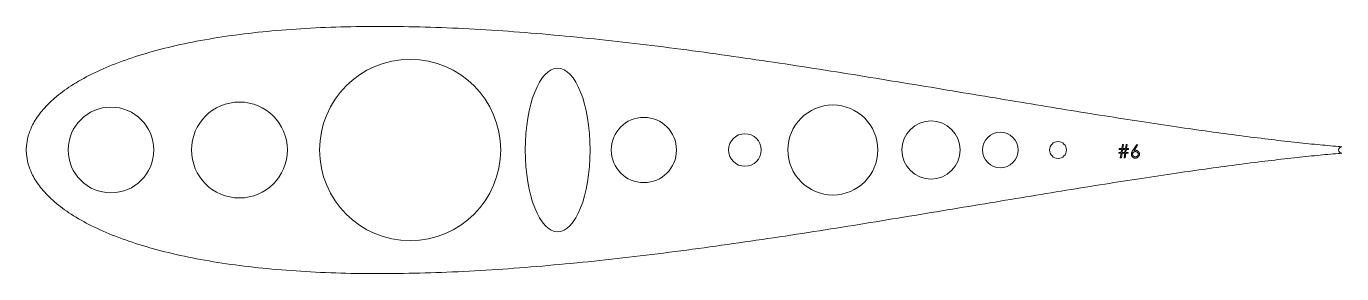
# Model space of a CAD drawing. Header units: inches. Extents: x 2.9 to 7.95, y 4.52 to 5.47.
import ezdxf

# ---------------------------------------------------------------- set-up
doc = ezdxf.new("R2010")
doc.units = ezdxf.units.IN
doc.header["$MEASUREMENT"] = 0

msp = doc.modelspace()

# ---------------------------------------------------------------- linework, layer by layer
at = {"color": 5, "linetype": 'Continuous', "lineweight": 5}
for p, q in [((7.0929, 4.9991), (7.1027, 4.9991)), ((7.0929, 4.9959), (7.0929, 4.9991)), ((7.1022, 4.9959), (7.0929, 4.9959)), ((7.1005, 4.9844), (7.1022, 4.9959)), ((7.1027, 4.9991), (7.1051, 5.0152)), ((7.1061, 4.9959), (7.1044, 4.9844)), ((7.1051, 5.0152), (7.109, 5.0152)), ((7.1163, 4.9959), (7.1061, 4.9959)), ((7.109, 5.0152), (7.1066, 4.9991)), ((7.1066, 4.9991), (7.1168, 4.9991)), ((7.1146, 4.9844), (7.1163, 4.9959)), ((7.1168, 4.9991), (7.1192, 5.0152)), ((7.1202, 4.9959), (7.1185, 4.9844)), ((7.1192, 5.0152), (7.1231, 5.0152)), ((7.1288, 4.9959), (7.1202, 4.9959)), ((7.1231, 5.0152), (7.1207, 4.9991)), ((7.1207, 4.9991), (7.1288, 4.9991)), ((7.1288, 4.9991), (7.1288, 4.9959)), ((7.1453, 4.9923), (7.1603, 5.0152)), ((7.1637, 5.0124), (7.1505, 4.9922)), ((7.1603, 5.0152), (7.1637, 5.0124)), ((7.0917, 4.9844), (7.1005, 4.9844)), ((7.0917, 4.9812), (7.0917, 4.9844)), ((7.1, 4.9812), (7.0917, 4.9812)), ((7.0974, 4.9639), (7.1, 4.9812)), ((7.1013, 4.9639), (7.0974, 4.9639)), ((7.1039, 4.9812), (7.1013, 4.9639)), ((7.1141, 4.9812), (7.1039, 4.9812)), ((7.1044, 4.9844), (7.1146, 4.9844)), ((7.1115, 4.9639), (7.1141, 4.9812)), ((7.1154, 4.9639), (7.1115, 4.9639)), ((7.118, 4.9812), (7.1154, 4.9639)), ((7.1276, 4.9812), (7.118, 4.9812)), ((7.1185, 4.9844), (7.1276, 4.9844)), ((7.1276, 4.9844), (7.1276, 4.9812))]:
    msp.add_line(p, q, dxfattribs=at)
at = {"color": 1, "linetype": 'Continuous', "lineweight": 5}
for centre, radius in [((4.3755, 4.9938), 0.3471), ((3.2289, 4.9938), 0.1642), ((3.7213, 4.9938), 0.1837), ((5.9957, 4.9938), 0.1724), ((5.2713, 4.9938), 0.125), ((6.3719, 4.9938), 0.1117), ((5.6588, 4.9938), 0.0625), ((6.6377, 4.9938), 0.0682), ((6.8586, 4.9938), 0.0324)]:
    msp.add_circle(centre, radius, dxfattribs=at)
for centre, radius, start, end in [((7.9462, 4.9938), 0.0123, 91.8926, 267.9593), ((7.9435, 4.9938), 0.0125, 79.3803, 85.2462), ((7.9435, 4.9938), 0.0125, 274.7538, 280.4716)]:
    msp.add_arc(centre, radius, start, end, dxfattribs=at)
msp.add_ellipse((4.9409, 4.9938), major_axis=(0, 0.3136), ratio=0.396192, dxfattribs=at)
msp.add_open_spline([(7.9446, 5.0062), (7.9405, 5.0065), (7.9099, 5.0091), (7.8497, 5.0147), (7.7602, 5.024), (7.6611, 5.0354), (7.5526, 5.049), (7.4353, 5.0648), (7.3096, 5.0827), (7.1761, 5.1028), (7.0354, 5.1247), (6.8881, 5.1484), (6.7347, 5.1735), (6.576, 5.1999), (6.4124, 5.2271), (6.2448, 5.2548), (6.0738, 5.2826), (5.9, 5.31), (5.7241, 5.3367), (5.5469, 5.3621), (5.3691, 5.3859), (5.1914, 5.4074), (5.0145, 5.4263), (4.8393, 5.4422), (4.6664, 5.4546), (4.4967, 5.4632), (4.331, 5.4675), (4.1701, 5.4673), (4.0147, 5.4624), (3.8658, 5.4525), (3.7242, 5.4376), (3.5907, 5.4175), (3.4662, 5.3922), (3.3517, 5.3618), (3.2481, 5.3265), (3.1565, 5.2866), (3.078, 5.2427), (3.0137, 5.1956), (2.9647, 5.1469), (2.9316, 5.0991), (2.9131, 5.0559), (2.9056, 5.0214), (2.9039, 4.9938), (2.9056, 4.9662), (2.9131, 4.9316), (2.9316, 4.8885), (2.9647, 4.8407), (3.0137, 4.792), (3.078, 4.7449), (3.1565, 4.7009), (3.2481, 4.6611), (3.3517, 4.6258), (3.4662, 4.5954), (3.5907, 4.5701), (3.7242, 4.55), (3.8658, 4.535), (4.0147, 4.5252), (4.1701, 4.5202), (4.331, 4.5201), (4.4967, 4.5244), (4.6664, 4.533), (4.8393, 4.5454), (5.0145, 4.5612), (5.1914, 4.5802), (5.3691, 4.6017), (5.5469, 4.6254), (5.7241, 4.6509), (5.9, 4.6775), (6.0738, 4.705), (6.2448, 4.7328), (6.4124, 4.7605), (6.576, 4.7877), (6.7347, 4.8141), (6.8881, 4.8392), (7.0354, 4.8629), (7.1761, 4.8848), (7.3096, 4.9048), (7.4353, 4.9228), (7.5526, 4.9386), (7.6611, 4.9522), (7.7602, 4.9636), (7.8497, 4.9729), (7.9099, 4.9785), (7.9405, 4.981), (7.9446, 4.9814)], degree=3, knots=[0.020157, 0.020157, 0.020157, 0.020157, 0.0212709, 0.0285526, 0.0367807, 0.0459201, 0.0559318, 0.0667729, 0.0783971, 0.0907548, 0.1037932, 0.1174564, 0.1316862, 0.1464217, 0.1616, 0.1771561, 0.1930237, 0.2091348, 0.2254206, 0.2418116, 0.2582376, 0.2746286, 0.2909143, 0.3070252, 0.3228925, 0.3384483, 0.3536262, 0.3683612, 0.3825904, 0.396253, 0.4092904, 0.421647, 0.4332699, 0.4441092, 0.4541186, 0.4632551, 0.4714791, 0.4787553, 0.4850523, 0.490344, 0.4946098, 0.4978332, 0.5, 0.5021668, 0.5053902, 0.509656, 0.5149477, 0.5212447, 0.5285209, 0.5367449, 0.5458814, 0.5558908, 0.5667301, 0.578353, 0.5907096, 0.603747, 0.6174096, 0.6316388, 0.6463738, 0.6615517, 0.6771075, 0.6929748, 0.7090857, 0.7253714, 0.7417624, 0.7581884, 0.7745794, 0.7908652, 0.8069763, 0.8228439, 0.8384, 0.8535783, 0.8683138, 0.8825436, 0.8962068, 0.9092452, 0.9216029, 0.9332271, 0.9440682, 0.9540799, 0.9632193, 0.9714474, 0.9787291, 0.979843, 0.979843, 0.979843, 0.979843], dxfattribs=at)
at = {"color": 5, "linetype": 'Continuous', "lineweight": 5}
for points, knots in [([(7.1397, 4.9778), (7.1398, 4.9783), (7.1398, 4.9794), (7.14, 4.981), (7.1404, 4.9826), (7.1409, 4.984), (7.1413, 4.9851), (7.1417, 4.986), (7.1422, 4.987), (7.1427, 4.988), (7.1433, 4.989), (7.1439, 4.9901), (7.1446, 4.9912), (7.1451, 4.9919), (7.1453, 4.9923)], [0, 0, 0, 0, 0.097818, 0.199726, 0.305276, 0.415811, 0.474472, 0.537274, 0.603657, 0.674299, 0.749834, 0.828598, 0.912378, 1, 1, 1, 1]), ([(7.1505, 4.9922), (7.1514, 4.9924), (7.1531, 4.9926), (7.1548, 4.9927), (7.1557, 4.9927)], [0, 0, 0, 0, 0.512659, 1, 1, 1, 1]), ([(7.1557, 4.9927), (7.1562, 4.9927), (7.1572, 4.9927), (7.1587, 4.9925), (7.1601, 4.9921), (7.1614, 4.9917), (7.1627, 4.9911), (7.1639, 4.9903), (7.1651, 4.9894), (7.1662, 4.9885), (7.1672, 4.9874), (7.1681, 4.9862), (7.1689, 4.985), (7.1695, 4.9837), (7.1699, 4.9823), (7.1703, 4.9809), (7.1705, 4.9794), (7.1705, 4.9784), (7.1705, 4.9779)], [0, 0, 0, 0, 0.065231, 0.128405, 0.190067, 0.250943, 0.311546, 0.372863, 0.435024, 0.499072, 0.563091, 0.62551, 0.68668, 0.747283, 0.808563, 0.870742, 0.934341, 1, 1, 1, 1]), ([(7.1549, 4.9626), (7.1542, 4.9626), (7.1529, 4.9627), (7.1509, 4.963), (7.149, 4.9637), (7.1472, 4.9645), (7.1456, 4.9656), (7.1441, 4.9669), (7.1428, 4.9684), (7.1417, 4.9701), (7.1408, 4.9719), (7.1402, 4.9738), (7.1398, 4.9758), (7.1398, 4.9771), (7.1397, 4.9778)], [0, 0, 0, 0, 0.084335, 0.167052, 0.249566, 0.33274, 0.415915, 0.497828, 0.580373, 0.6646, 0.749467, 0.83251, 0.915639, 1, 1, 1, 1]), ([(7.1547, 4.9876), (7.1544, 4.9876), (7.1536, 4.9876), (7.1525, 4.9874), (7.1515, 4.9872), (7.1505, 4.9869), (7.1496, 4.9865), (7.1487, 4.986), (7.1479, 4.9854), (7.1471, 4.9847), (7.1465, 4.984), (7.1459, 4.9832), (7.1454, 4.9823), (7.1449, 4.9815), (7.1446, 4.9806), (7.1444, 4.9796), (7.1443, 4.9786), (7.1442, 4.978), (7.1442, 4.9776)], [0, 0, 0, 0, 0.070599, 0.137901, 0.203196, 0.26679, 0.329106, 0.390654, 0.452653, 0.515748, 0.577926, 0.63893, 0.698351, 0.757296, 0.816394, 0.876267, 0.936817, 1, 1, 1, 1]), ([(7.1442, 4.9776), (7.1442, 4.9773), (7.1443, 4.9766), (7.1444, 4.9757), (7.1447, 4.9747), (7.145, 4.9738), (7.1455, 4.9729), (7.146, 4.9721), (7.1467, 4.9713), (7.1474, 4.9706), (7.1482, 4.9699), (7.1491, 4.9693), (7.15, 4.9688), (7.1509, 4.9684), (7.1519, 4.9681), (7.153, 4.9679), (7.154, 4.9677), (7.1548, 4.9677), (7.1551, 4.9677)], [0, 0, 0, 0, 0.061842, 0.121262, 0.180746, 0.239231, 0.298308, 0.358183, 0.420359, 0.484792, 0.549938, 0.613718, 0.676681, 0.739154, 0.8022, 0.86674, 0.93205, 1, 1, 1, 1]), ([(7.166, 4.9776), (7.166, 4.978), (7.166, 4.9786), (7.1658, 4.9796), (7.1656, 4.9806), (7.1652, 4.9815), (7.1647, 4.9823), (7.1642, 4.9832), (7.1635, 4.984), (7.1627, 4.9847), (7.1619, 4.9854), (7.161, 4.986), (7.1601, 4.9865), (7.1591, 4.9869), (7.158, 4.9872), (7.157, 4.9874), (7.1559, 4.9876), (7.1551, 4.9876), (7.1547, 4.9876)], [0, 0, 0, 0, 0.061138, 0.119994, 0.178225, 0.236256, 0.294929, 0.354716, 0.41673, 0.480664, 0.545832, 0.609758, 0.672971, 0.736017, 0.799839, 0.864775, 0.931088, 1, 1, 1, 1]), ([(7.1705, 4.9779), (7.1705, 4.9772), (7.1705, 4.9758), (7.1701, 4.9738), (7.1694, 4.9719), (7.1685, 4.9701), (7.1674, 4.9685), (7.1661, 4.967), (7.1646, 4.9657), (7.1628, 4.9646), (7.161, 4.9637), (7.159, 4.9631), (7.157, 4.9627), (7.1556, 4.9626), (7.1549, 4.9626)], [0, 0, 0, 0, 0.085948, 0.169125, 0.250399, 0.33229, 0.413364, 0.494172, 0.576022, 0.660757, 0.745783, 0.830044, 0.914028, 1, 1, 1, 1]), ([(7.1551, 4.9677), (7.1555, 4.9677), (7.1562, 4.9677), (7.1573, 4.9679), (7.1583, 4.9681), (7.1593, 4.9684), (7.1603, 4.9688), (7.1612, 4.9693), (7.162, 4.9699), (7.1628, 4.9706), (7.1636, 4.9713), (7.1642, 4.9721), (7.1648, 4.973), (7.1652, 4.9738), (7.1656, 4.9747), (7.1658, 4.9757), (7.166, 4.9766), (7.166, 4.9773), (7.166, 4.9776)], [0, 0, 0, 0, 0.067962, 0.133283, 0.197835, 0.260892, 0.323377, 0.38635, 0.449638, 0.514795, 0.57924, 0.641814, 0.701359, 0.760727, 0.819222, 0.878716, 0.938147, 1, 1, 1, 1])]:
    msp.add_open_spline(points, degree=3, knots=knots, dxfattribs=at)

doc.saveas('drawing.dxf')
